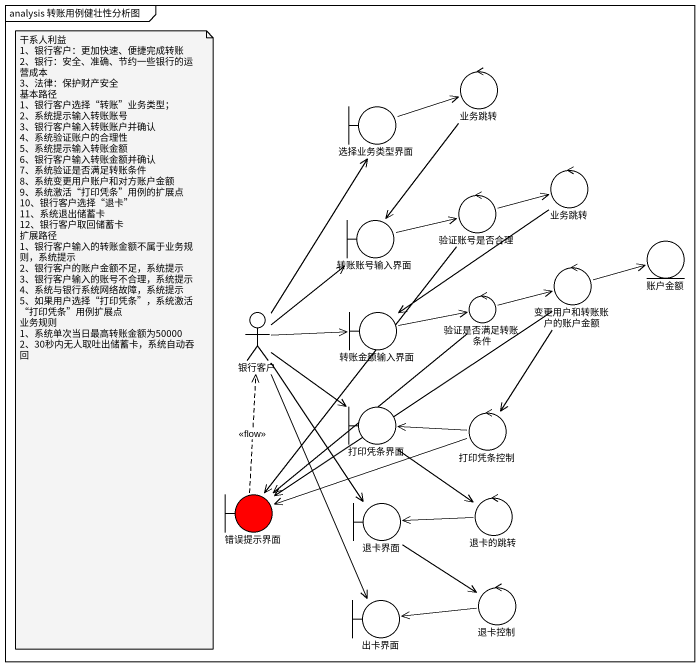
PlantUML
@startuml
mainframe analysis 转账用例健壮性分析图
control 业务跳转
boundary 选择业务类型界面
control "业务跳转" as 业务跳转_2
control 验证账号是否合理
boundary 转账账号输入界面
entity 账户金额
control 变更用户和转账账户的账户金额
actor 银行客户
boundary 转账金额输入界面
control 验证是否满足转账条件
boundary 打印凭条界面
control 打印凭条控制
boundary 错误提示界面 #FF0000
boundary 退卡界面
control 退卡的跳转
boundary 出卡界面
control 退卡控制
业务跳转 --> 转账账号输入界面
选择业务类型界面 -right-> 业务跳转
业务跳转_2 --> 转账金额输入界面
验证账号是否合理 -right-> 业务跳转_2
验证账号是否合理 --> 错误提示界面
转账账号输入界面 -right-> 验证账号是否合理
变更用户和转账账户的账户金额 -right-> 账户金额
变更用户和转账账户的账户金额 --> 打印凭条控制
变更用户和转账账户的账户金额 --> 错误提示界面
银行客户 -up-> 选择业务类型界面
银行客户 -up-> 转账账号输入界面
银行客户 -right-> 转账金额输入界面
银行客户 --> 打印凭条界面
银行客户 --> 退卡界面
银行客户 --> 出卡界面
转账金额输入界面 -right-> 验证是否满足转账条件
验证是否满足转账条件 -right-> 变更用户和转账账户的账户金额
验证是否满足转账条件 --> 错误提示界面
打印凭条界面 --> 退卡的跳转
打印凭条控制 -left-> 打印凭条界面
打印凭条控制 -left-> 错误提示界面
错误提示界面 .up.> 银行客户 : <<flow>>
退卡界面 --> 退卡控制
退卡的跳转 -left-> 退卡界面
退卡控制 -left-> 出卡界面
note as N1
  干系人利益
  1、银行客户：更加快速、便捷完成转账
  2、银行：安全、准确、节约一些银行的运营成本
  3、法律：保护财产安全
  基本路径
  1、银行客户选择“转账”业务类型；
  2、系统提示输入转账账号
  3、银行客户输入转账账户并确认
  4、系统验证账户的合理性
  5、系统提示输入转账金额
  6、银行客户输入转账金额并确认
  7、系统验证是否满足转账条件
  8、系统变更用户账户和对方账户金额
  9、系统激活“打印凭条”用例的扩展点
  10、银行客户选择“退卡”
  11、系统退出储蓄卡
  12、银行客户取回储蓄卡
  扩展路径
  1、银行客户输入的转账金额不属于业务规则，系统提示
  2、银行客户的账户金额不足，系统提示
  3、银行客户输入的账号不合理，系统提示
  4、系统与银行系统网络故障，系统提示
  5、如果用户选择“打印凭条”，系统激活“打印凭条”用例扩展点
  业务规则
  1、系统单次当日最高转账金额为50000
  2、30秒内无人取吐出储蓄卡，系统自动吞回
end note
@enduml
